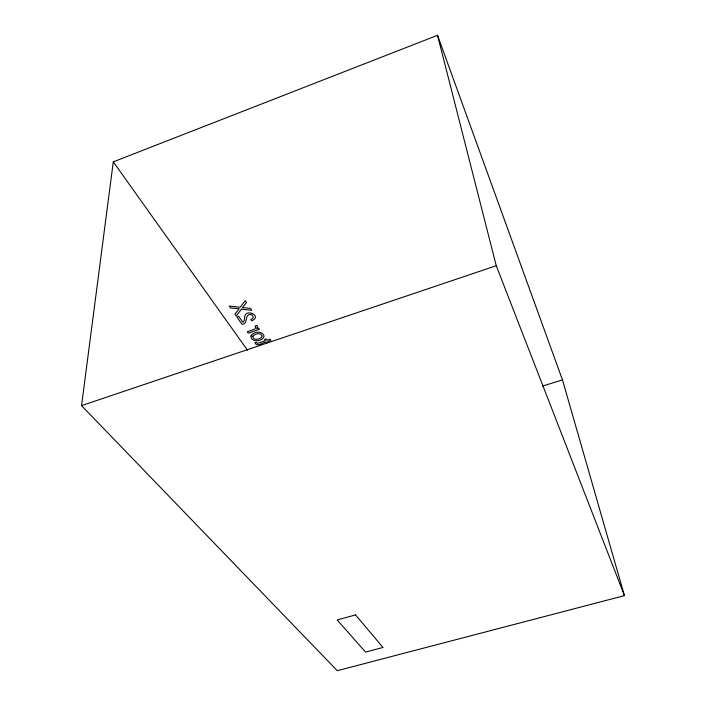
<?xml version="1.0" encoding="UTF-8"?>
<svg xmlns="http://www.w3.org/2000/svg" width="706" height="706" viewBox="0 0 706 706"><rect width="100%" height="100%" fill="white"/><g stroke="black" fill="none" stroke-linecap="round" stroke-linejoin="round"><path stroke-width="1.06" d="M81.552 405.632L113.287 161.859L437.535 35.3L562.479 379.907L624.448 595.626L337.291 670.7L81.552 405.632L496.247 265.721L437.535 35.3M542.508 386.085L562.479 379.907M113.287 161.859L247.541 350.282M266.965 343.09L266.25 342.048C263.161 342.154 256.834 347.696 254.892 342.754L256.366 342.26L257.116 343.187L258.087 343.195L265.359 340.733L264.512 339.507L266.047 338.986L266.886 340.221L270.01 339.162L270.892 340.477L267.777 341.527L268.492 342.569M496.247 265.721L624.448 595.626M244.62 317.788L244.232 320.648L242.846 322.298L238.734 316.385L236.925 317.012L242.096 324.425C247.938 323.816 244.85 316.906 248.6 314.788C252.219 312.802 255.625 318.706 250.762 319.421L251.707 320.798C263.214 316.023 244.426 307.419 244.62 317.788M255.731 327.46L254.778 329.093L247.268 331.829L248.185 333.153L259.446 329.314L258.581 328.052L256.631 328.714L257.664 326.613L257.01 325.378L254.998 326.066L255.731 327.46M250.904 335.994C250.842 342.419 260.62 341.748 263.488 337.68A5.127 3.583 -0.6 0 0 263.779 335.262C261.335 330.346 253.295 331.776 250.904 335.994M252.819 336.224C252.439 340.786 259.552 339.595 261.591 337.221A2.842 1.986 -0.6 0 0 262.014 335.615C260.223 332.067 254.91 333.92 252.819 336.224M241.47 309.157L236.21 315.988L234.93 314.152L239.228 308.778L230.615 307.966L229.273 306.042L240.155 307.251L245.256 300.712L246.518 302.565L242.432 307.569L250.453 308.381L251.751 310.305L241.47 309.157M355.533 614.935L337.168 619.93L365.567 652.079L383.04 647.464L355.533 614.935"/></g></svg>
